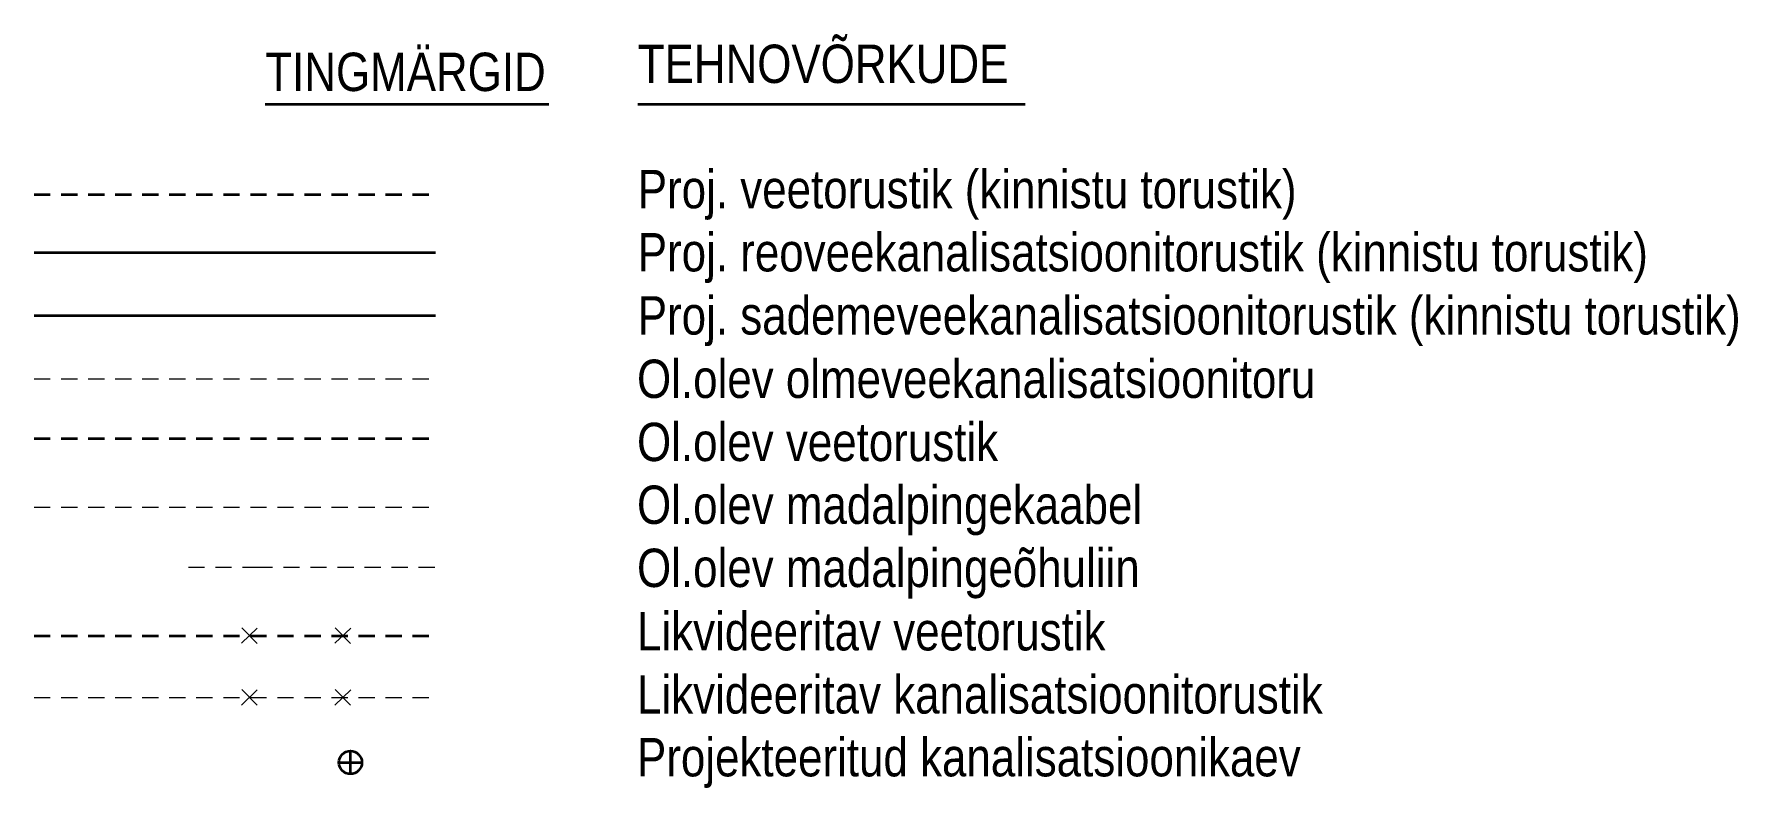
# Model space of a CAD drawing. Header units: millimetres. Extents: x 368386 to 996118, y -334862 to 250838.
# Drawn here: x 929425 to 996118, y -89109 to -59603 of the extents above; entities that cross this region are included whole.
import ezdxf

# ---------------------------------------------------------------- set-up
doc = ezdxf.new("R2010")
doc.units = ezdxf.units.MM
doc.header["$MEASUREMENT"] = 0
doc.linetypes.add('Long Dashed', pattern=[1058.333302, 634.99999, -423.333311])
for name, color, linetype, lineweight in [('New__ASENDIPLAAN_Pen_No__1', 7, 'Continuous', 13), ('New__PRONTEX_TEKST_Pen_No__7', 7, 'Continuous', 35), ('New_Kanal_proj_kinnistu_Pen_No__36', 34, 'Continuous', 35), ('New_KKAEV_Pen_No__7', 7, 'Continuous', 35), ('New_KTRASS_Pen_No__75', 6, 'Continuous', 20), ('New_likvideeritav_Pen_No__1', 7, 'Continuous', 13), ('New_MPOHULIIN_Pen_No__20', 1, 'Continuous', 0), ('New_Sade_rek_Pen_No__84', 114, 'Continuous', 35), ('New_VTRASS_Pen_No__6', 5, 'Continuous', 35)]:
    doc.layers.add(name, color=color, linetype=linetype, lineweight=lineweight)
doc.layers.add('New_MPKAABEL_Pen_No__3', color=7, linetype='Continuous', lineweight=18, true_color=0xff6600)
doc.layers.add('New_Vesi_proj1_Pen_No__25', color=7, linetype='Continuous', lineweight=35, true_color=0x40a5ff)
doc.styles.add('GENERATED_STYLE_2', font='')
doc.styles.get('GENERATED_STYLE_2').set_extended_font_data('Arial Narrow')
doc.linetypes.add('Kanal11', pattern='A,0,[1,TRN_EP_AS-4-01_V01_Abihoone-Asendiplaan1.Shx,S=13.492063,R=0,X=0,Y=0],-2650,0', length=2650)
doc.linetypes.add('Sade1', pattern='A,0,[5,TRN_EP_AS-4-01_V01_Abihoone-Asendiplaan1.Shx,S=13.492063,R=0,X=0,Y=0],-2600,0', length=2600)

msp = doc.modelspace()

# ---------------------------------------------------------------- linework, layer by layer
at = {"layer": 'New__PRONTEX_TEKST_Pen_No__7', "color": 7, "linetype": 'Continuous', "lineweight": 35}
for points in [[(949572.02, -62359.17), (938475.55, -62359.17)], [(968218.8, -62359.17), (953056.4, -62359.17)]]:
    msp.add_lwpolyline(points, dxfattribs=at)
at = {"layer": 'New_Kanal_proj_kinnistu_Pen_No__36', "color": 34, "linetype": 'Kanal11', "lineweight": 35}
msp.add_lwpolyline([(929425.19, -68150.02), (945139.45, -68150.02)], dxfattribs=at)
at = {"layer": 'New_KKAEV_Pen_No__7', "color": 7, "linetype": 'Continuous', "lineweight": 35}
for p, q in [((941808.62, -88564.19), (941808.62, -87664.19)), ((941358.62, -88114.19), (942258.62, -88114.19))]:
    msp.add_line(p, q, dxfattribs=at)
msp.add_circle((941808.62, -88114.19), 450, dxfattribs=at)
at = {"layer": 'New_KTRASS_Pen_No__75', "color": 6, "linetype": 'Long Dashed', "lineweight": 20, "flags": 128}
for points in [[(929425.19, -73091.2), (945139.45, -73091.2)], [(929425.19, -85565.09), (945139.45, -85565.09)]]:
    msp.add_lwpolyline(points, dxfattribs=at)
at = {"layer": 'New_likvideeritav_Pen_No__1', "color": 7, "linetype": 'Continuous', "lineweight": 13, "flags": 128}
for points in [[(938162.96, -82851.2), (937546.37, -83449.11)], [(938153.62, -83458.45), (937555.71, -82841.86)], [(941817.96, -82851.2), (941201.37, -83449.11)], [(941808.62, -83458.45), (941210.71, -82841.86)], [(938162.96, -85266.14), (937546.37, -85864.05)], [(938153.62, -85873.38), (937555.71, -85256.8)], [(941817.96, -85266.14), (941201.37, -85864.05)], [(941808.62, -85873.38), (941210.71, -85256.8)]]:
    msp.add_lwpolyline(points, dxfattribs=at)
at = {"layer": 'New_MPKAABEL_Pen_No__3', "color": 30, "linetype": 'Long Dashed', "lineweight": 18, "true_color": 0xff6600}
msp.add_line((929425.19, -78119.04), (945139.45, -78119.04), dxfattribs=at)
at = {"layer": 'New_MPOHULIIN_Pen_No__20', "color": 1, "linetype": 'Long Dashed', "lineweight": 0}
for p, q in [((935465.16, -80466.89), (938124.87, -80466.89)), ((938124.87, -80466.89), (945139.45, -80466.89))]:
    msp.add_line(p, q, dxfattribs=at)
at = {"layer": 'New_Sade_rek_Pen_No__84', "color": 114, "linetype": 'Sade1', "lineweight": 35}
msp.add_lwpolyline([(929425.19, -70620.61), (945139.45, -70620.61)], dxfattribs=at)
at = {"layer": 'New_Vesi_proj1_Pen_No__25', "color": 161, "linetype": 'Long Dashed', "lineweight": 35, "true_color": 0x40a5ff}
msp.add_lwpolyline([(929425.19, -65877.84), (945139.45, -65877.84)], dxfattribs=at)
at = {"layer": 'New_VTRASS_Pen_No__6', "color": 5, "linetype": 'Long Dashed', "lineweight": 35, "flags": 128}
for points in [[(929425.19, -75435.78), (945139.45, -75435.78)], [(929425.19, -83150.16), (945139.45, -83150.16)]]:
    msp.add_lwpolyline(points, dxfattribs=at)

# ---------------------------------------------------------------- texts
at = {"layer": 'New__ASENDIPLAAN_Pen_No__1', "color": 7, "linetype": 'Continuous', "lineweight": 13, "insert": (953056.4, -60016.7), "char_height": 1500, "attachment_point": 1, "style": 'GENERATED_STYLE_2'}
msp.add_mtext('\\A1;{\\pql;\\fArial Narrow|b0|i0|c0|p34;TEHNOVÕRKUDE }', dxfattribs=at)
at = {"layer": 'New__PRONTEX_TEKST_Pen_No__7', "color": 7, "linetype": 'Continuous', "lineweight": 35, "char_height": 1500, "attachment_point": 7, "style": 'GENERATED_STYLE_2'}
for s, insert in [('\\A1;{\\pql;\\fArial Narrow|b0|i0|c0|p34;TINGMÄRGID}', (938475.55, -61852.82)), ('\\A1;{\\pql;\\fArial Narrow|b0|i0|c0|p34;Proj. veetorustik (kinnistu torustik)}', (953056.4, -66874.13)), ('\\A1;{\\pql;\\fArial Narrow|b0|i0|c0|p34;Proj. reoveekanalisatsioonitorustik (kinnistu torustik) }', (953056.4, -69344.72)), ('\\A1;{\\pql;\\fArial Narrow|b0|i0|c0|p34;Proj. sademeveekanalisatsioonitorustik (kinnistu torustik) }', (953056.4, -71815.31)), ('\\A1;{\\pql;\\fArial Narrow|b0|i0|c0|p34;Ol.olev olmeveekanalisatsioonitoru}', (953026.37, -73866.61)), ('\\A1;{\\pql;\\fArial Narrow|b0|i0|c0|p34;Ol.olev veetorustik}', (953026.37, -76337.2)), ('\\A1;{\\pql;\\fArial Narrow|b0|i0|c0|p34;Ol.olev madalpingekaabel}', (953026.37, -79227.08)), ('\\A1;{\\pql;\\fArial Narrow|b0|i0|c0|p34;Ol.olev madalpingeõhuliin}', (953026.37, -81697.67)), ('\\A1;{\\pql;\\fArial Narrow|b0|i0|c0|p34;Likvideeritav veetorustik}', (953026.37, -83748.97)), ('\\A1;{\\pql;\\fArial Narrow|b0|i0|c0|p34;Likvideeritav kanalisatsioonitorustik}', (953026.37, -86219.56)), ('\\A1;{\\pql;\\fArial Narrow|b0|i0|c0|p34;Projekteeritud kanalisatsioonikaev}', (953026.37, -89109.44))]:
    msp.add_mtext(s, dxfattribs=dict(at, insert=insert))

doc.saveas('drawing.dxf')
